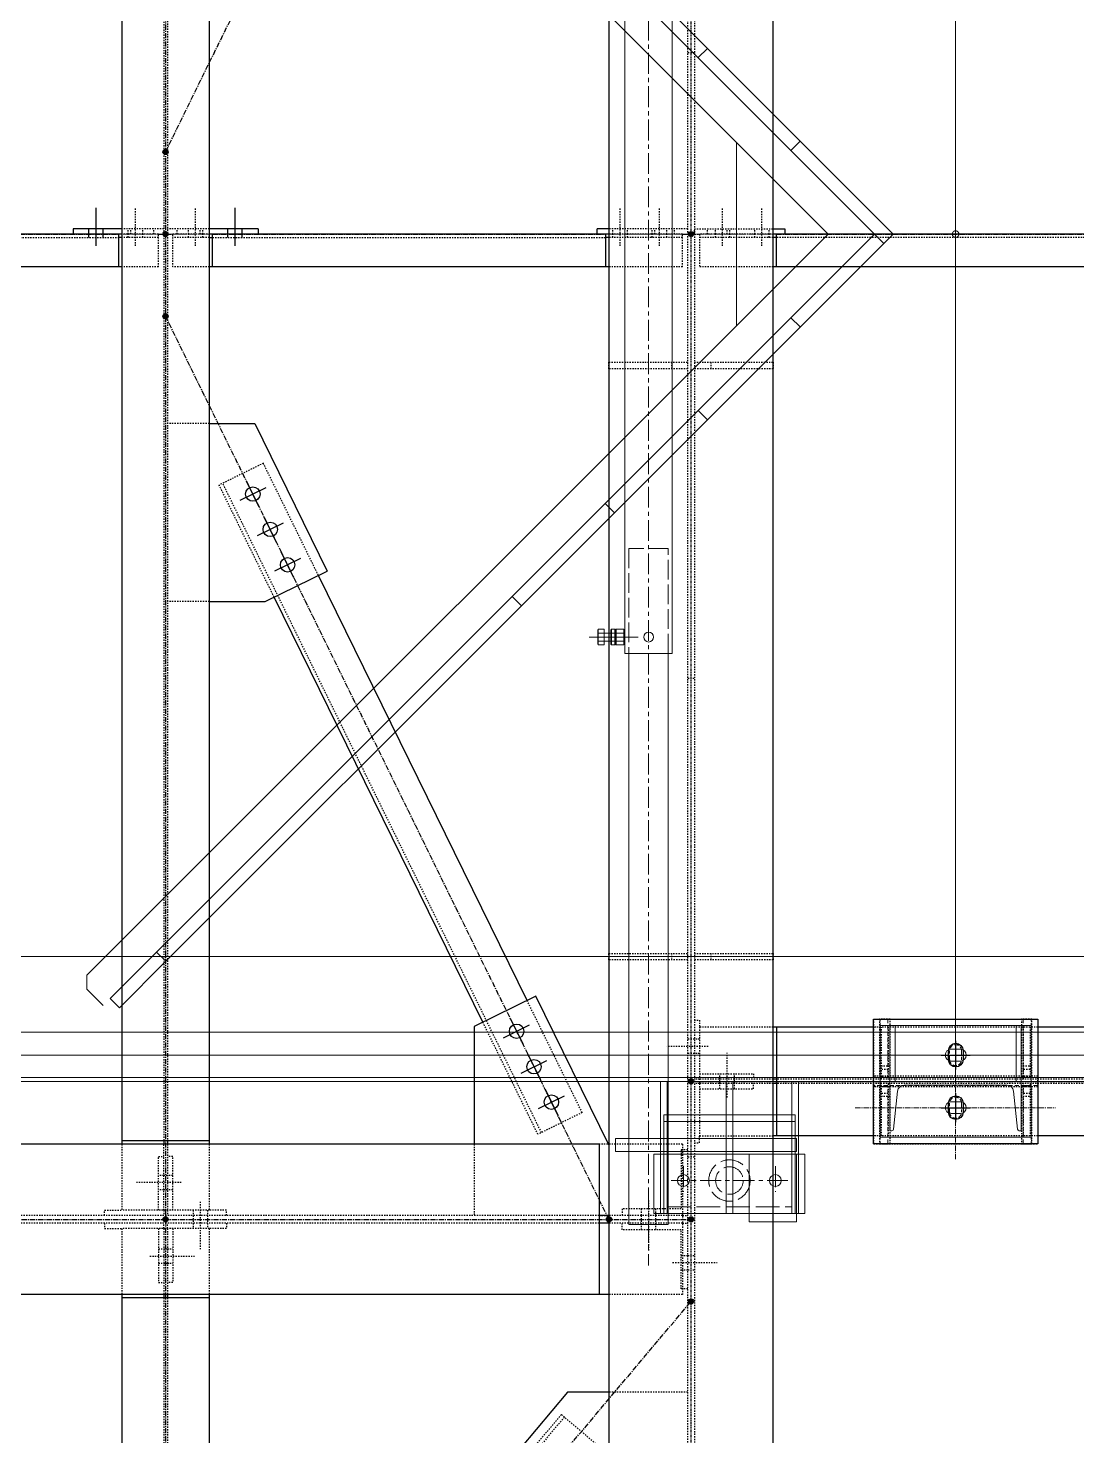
# Model space of a CAD drawing. Header units: millimetres. Extents: x -1319 to 21258, y 11161 to 27532.
# Drawn here: x 13218 to 14814, y 15352 to 17496 of the extents above; entities that cross this region are included whole.
import ezdxf

# ---------------------------------------------------------------- set-up
doc = ezdxf.new("R2010")
doc.units = ezdxf.units.MM
for name, pattern in [('ACAD_ISO02W100', [15, 12, -3]), ('CENTER', [12.7, 7.9375, -1.5875, 1.5875, -1.5875]), ('CENTER2', [1.125, 0.75, -0.125, 0.125, -0.125]), ('DXK_LINE_DOT2', [3.9198, 1.9599, -1.9599]), ('DXK_LINE_DOT5', [7.8785, 2.979, -0.9799, 0.9799, -0.9799, 0.9799, -0.9799]), ('HIDDEN', [9.525, 6.35, -3.175])]:
    doc.linetypes.add(name, pattern=pattern)
for name, color, linetype in [('1', 7, 'Continuous'), ('2', 7, 'Continuous'), ('4', 7, 'Continuous')]:
    doc.layers.add(name, color=color, linetype=linetype)
for name, color, linetype, lineweight in [('All Bought', 110, 'Continuous', 9), ('Belt', 4, 'Continuous', 9), ('CEN', 1, 'CENTER', 9), ('CENETR LINE', 1, 'CENTER2', 9), ('HIDDEN', 3, 'HIDDEN', 9), ('MAIN OBJECT', 2, 'Continuous', 18), ('OBJECT', 2, 'Continuous', 18), ('STR25', 30, 'Continuous', 5)]:
    doc.layers.add(name, color=color, linetype=linetype, lineweight=lineweight)

# ---------------------------------------------------------------- blocks, each defined once
blk = doc.blocks.new('A$Cfeb8c868')
at = {"layer": '4', "linetype": 'Continuous'}
for points in [[(7700, -6179, -1), (7700, -6171, -1)], [(7700, -6304, -1), (7700, -6296, -1)], [(7700, -6304, -1), (7700, -6296, -1)], [(8500, -6304, -1), (8500, -6296, -1)], [(8500, -6304, -1), (8500, -6296, -1)], [(7700, -6429, -1), (7700, -6421, -1)], [(8500, -7594, -1), (8500, -7586, -1)], [(7700, -7804, -1), (7700, -7796, -1)], [(7700, -7804, -1), (7700, -7796, -1)], [(8375, -7804, -1), (8375, -7796, -1)], [(8500, -7804, -1), (8500, -7796, -1)], [(8500, -7929, -1), (8500, -7921, -1)]]:
    blk.add_hatch(color=4, dxfattribs=at).paths.add_polyline_path(points)
at = {"layer": '1', "color": 4, "linetype": 'DXK_LINE_DOT2'}
for p, q in [((8495, -9688), (8495, -3285.3)), ((8505, -3285.3), (8505, -9688)), ((7697.2, -4930), (7697.2, -7680.5)), ((8375, -5505), (8375, -6495)), ((8625, -6495), (8625, -5505)), ((7702.8, -5955.7), (7702.8, -7680.5)), ((8505, -6024.1), (8495, -6024.1)), ((7654.2, -6318), (7654.2, -6260)), ((7745.8, -6318), (7745.8, -6260)), ((8392, -6318), (8392, -6260)), ((8452, -6318), (8452, -6260)), ((8548, -6318), (8548, -6260)), ((8608, -6318), (8608, -6260)), ((7689.2, -6300), (7628.4, -6300)), ((7697.2, -6292), (7633.4, -6292)), ((7643.2, -6300), (7643.2, -6292)), ((7643.2, -6305), (7643.2, -6300)), ((7647.2, -6300), (7647.2, -6292)), ((7665.2, -6300), (7665.2, -6292)), ((7665.2, -6305), (7665.2, -6300)), ((7682.1, -6300), (7682.1, -6292)), ((7689.2, -6350), (7689.2, -6300)), ((7766.6, -6292), (7702.8, -6292)), ((7710.9, -6350), (7710.9, -6300)), ((7771.6, -6300), (7710.9, -6300)), ((7717.9, -6300), (7717.9, -6292)), ((7734.8, -6300), (7734.8, -6292)), ((7734.8, -6305), (7734.8, -6300)), ((7752.8, -6300), (7752.8, -6292)), ((7756.8, -6300), (7756.8, -6292)), ((7756.8, -6305), (7756.8, -6300)), ((8487, -6300), (8370, -6300)), ((8495, -6292), (8375, -6292)), ((8381, -6300), (8381, -6292)), ((8381, -6305), (8381, -6300)), ((8403, -6300), (8403, -6292)), ((8403, -6305), (8403, -6300)), ((8441, -6300), (8441, -6292)), ((8441, -6305), (8441, -6300)), ((8445, -6300), (8445, -6292)), ((8463, -6300), (8463, -6292)), ((8463, -6305), (8463, -6300)), ((8475, -6300), (8475, -6292)), ((8487, -6350), (8487, -6300)), ((8505, -6300), (8505, -6292)), ((8505, -6292), (8625, -6292)), ((8513, -6300), (8513, -6350)), ((8630, -6300), (8513, -6300)), ((8525, -6300), (8525, -6292)), ((8537, -6300), (8537, -6292)), ((8537, -6305), (8537, -6300)), ((8555, -6300), (8555, -6292)), ((8559, -6300), (8559, -6292)), ((8559, -6305), (8559, -6300)), ((8597, -6300), (8597, -6292)), ((8597, -6305), (8597, -6300)), ((8619, -6300), (8619, -6292)), ((8619, -6305), (8619, -6300)), ((7274.6, -6305), (7628.4, -6305)), ((7689.2, -6305), (7633.4, -6305)), ((7766.6, -6305), (7710.9, -6305)), ((7771.6, -6305), (8370, -6305)), ((8487, -6305), (8375, -6305)), ((8625, -6305), (8513, -6305)), ((9428.4, -6305), (8630, -6305)), ((7689.2, -6350), (7633.4, -6350)), ((7766.6, -6350), (7710.9, -6350)), ((8487, -6350), (8375, -6350)), ((8625, -6350), (8513, -6350)), ((8375, -6505), (8375, -6495)), ((8375, -6495), (8495, -6495)), ((8495, -6505), (8375, -6505)), ((8375, -6505), (8375, -7395)), ((8470, -6495), (8470, -6505)), ((8505, -6495), (8625, -6495)), ((8625, -6505), (8505, -6505)), ((8530, -6495), (8530, -6505)), ((8625, -6495), (8625, -6505)), ((8625, -7395), (8625, -6505)), ((7766.6, -6588.4), (7702.8, -6588.4)), ((7848.9, -6648.9), (7781.6, -6682)), ((7932.7, -6819.5), (7848.9, -6648.9)), ((7865.3, -6852.5), (7781.6, -6682)), ((8272.3, -7667.9), (7787, -6679.3)), ((7766.6, -6859.2), (7702.8, -6859.2)), ((8495, -6975.9), (8505, -6975.9)), ((8375, -7405), (8375, -7395)), ((8375, -7395), (8495, -7395)), ((8495, -7405), (8375, -7405)), ((8375, -7405), (8375, -8395)), ((8470, -7395), (8470, -7405)), ((8505, -7395), (8625, -7395)), ((8625, -7405), (8505, -7405)), ((8530, -7395), (8530, -7405)), ((8625, -7395), (8625, -7405)), ((8625, -8395), (8625, -7405)), ((8334.2, -7637.4), (8250.5, -7466.9)), ((8266.9, -7670.5), (8183.1, -7499.9)), ((8505, -7496.7), (8513, -7496.7)), ((8513, -7496.7), (8513, -7507.2)), ((8777.9, -7495), (8778, -7685)), ((8777.9, -7495), (9028, -7495)), ((8787, -7495), (8787, -7582)), ((8803, -7495), (8787, -7495)), ((8803, -7582), (8803, -7495)), ((9003, -7495), (9003, -7582)), ((9019, -7495), (9003, -7495)), ((9019, -7582), (9019, -7495)), ((9028, -7495), (9028, -7685)), ((8513, -7507.2), (8513, -7672.8)), ((8625, -7507.2), (8513, -7507.2)), ((9028, -7507.2), (8777.9, -7507.2)), ((8790, -7586.7), (8790, -7507.2)), ((8800, -7507.2), (8800, -7586.7)), ((9006, -7586.7), (9006, -7507.2)), ((9016, -7507.2), (9016, -7586.7)), ((8526, -7536.7), (8463, -7536.7)), ((8505, -7525.7), (8495, -7525.7)), ((8513, -7525.7), (8505, -7525.7)), ((8505, -7547.7), (8495, -7547.7)), ((8513, -7547.7), (8505, -7547.7)), ((8555, -7614.3), (8555, -7546.3)), ((8513, -7586.7), (8505, -7586.7)), ((8513, -7578.7), (8595, -7578.7)), ((8625, -7586.7), (8513, -7586.7)), ((8544, -7586.7), (8544, -7578.7)), ((8544, -7593.3), (8544, -7586.7)), ((8566, -7586.7), (8566, -7578.7)), ((8566, -7593.3), (8566, -7586.7)), ((8595, -7578.7), (8595, -7586.7)), ((11487.3, -7586.7), (8630, -7586.7)), ((8778, -7598), (8778, -7582)), ((9028, -7582), (8778, -7582)), ((8803, -7567), (8787, -7567)), ((8787, -7582), (8803, -7582)), ((8800, -7571.7), (8790, -7571.7)), ((9019, -7567), (9003, -7567)), ((9003, -7582), (9019, -7582)), ((9016, -7571.7), (9006, -7571.7)), ((9028, -7598), (9028, -7582)), ((8513, -7593.3), (8505, -7593.3)), ((8625, -7593.3), (8513, -7593.3)), ((8513, -7601.3), (8595, -7601.3)), ((8544, -7601.3), (8544, -7593.3)), ((8566, -7601.3), (8566, -7593.3)), ((8595, -7601.3), (8595, -7593.3)), ((11487.3, -7593.3), (8630, -7593.3)), ((9028, -7598), (8778, -7598)), ((8803, -7598), (8787, -7598)), ((8787, -7598), (8787, -7685)), ((8790, -7672.8), (8790, -7593.3)), ((8800, -7593.3), (8800, -7672.8)), ((8803, -7685), (8803, -7598)), ((9019, -7598), (9003, -7598)), ((9003, -7598), (9003, -7685)), ((9006, -7672.8), (9006, -7593.3)), ((9016, -7593.3), (9016, -7672.8)), ((9019, -7685), (9019, -7598)), ((8803, -7613), (8787, -7613)), ((8800, -7608.3), (8790, -7608.3)), ((9019, -7613), (9003, -7613)), ((9016, -7608.3), (9006, -7608.3)), ((8334.2, -7637.4), (8266.9, -7670.5)), ((7633.4, -7685.5), (7633.4, -7786.1)), ((7697.2, -7786.1), (7697.2, -7685.5)), ((7702.8, -7685.5), (7702.8, -7786.1)), ((7766.6, -7685.5), (7766.6, -7786.1)), ((8169.7, -7685.5), (8169.7, -7794.1)), ((8487, -7685.5), (8360, -7685.5)), ((8375.3, -7687.1), (8375, -7686.5)), ((8375.3, -7794.1), (8375.3, -7687.1)), ((8495, -7694.1), (8485, -7694.1)), ((8485, -7694.1), (8485, -7784.1)), ((8487, -7685.5), (8487, -7914.5)), ((8505, -7683.3), (8513, -7683.3)), ((8513, -7672.8), (8625, -7672.8)), ((8513, -7683.3), (8513, -7672.8)), ((9028, -7672.8), (8778, -7672.8)), ((8778, -7685), (9028, -7685)), ((8787, -7685), (8803, -7685)), ((9003, -7685), (9019, -7685)), ((7689.2, -7786.1), (7689.2, -7704.1)), ((7689.2, -7704.1), (7697.2, -7704.1)), ((7710.9, -7704.1), (7702.8, -7704.1)), ((7710.9, -7786.1), (7710.9, -7704.1)), ((8505, -7705.4), (8495, -7705.4)), ((7697.2, -7733.1), (7689.2, -7733.1)), ((7702.8, -7733.1), (7697.2, -7733.1)), ((7710.9, -7733.1), (7702.8, -7733.1)), ((7723.9, -7744.1), (7655.9, -7744.1)), ((7697.2, -7755.1), (7689.2, -7755.1)), ((7702.8, -7755.1), (7697.2, -7755.1)), ((7710.9, -7755.1), (7702.8, -7755.1)), ((7752.8, -7773.1), (7752.8, -7846.1)), ((8435, -7771.1), (8435, -7849.1)), ((8360, -7794.1), (-190, -7794.1)), ((7607.2, -7794.1), (7607.2, -7786.1)), ((7607.2, -7786.1), (7633.4, -7786.1)), ((7766.6, -7786.1), (7633.4, -7786.1)), ((7697.2, -7786.1), (7697.2, -7794.1)), ((7702.8, -7786.1), (7702.8, -7794.1)), ((7741.8, -7786.1), (7741.8, -7794.1)), ((7741.8, -7794.1), (7741.8, -7805.9)), ((7763.8, -7786.1), (7763.8, -7794.1)), ((7763.8, -7794.1), (7763.8, -7805.9)), ((7792.8, -7786.1), (7766.6, -7786.1)), ((7792.8, -7794.1), (7792.8, -7786.1)), ((8360, -7794.1), (8375, -7794.1)), ((8487, -7794.1), (8375, -7794.1)), ((8485, -7784.1), (8395, -7784.1)), ((8395, -7784.1), (8395, -7794.1)), ((8424, -7784.1), (8424, -7794.1)), ((8424, -7794.1), (8424, -7805.9)), ((8446, -7784.1), (8446, -7794.1)), ((8446, -7794.1), (8446, -7805.9)), ((8487, -7794.1), (8495, -7794.1)), ((8360, -7805.9), (-190, -7805.9)), ((7607.2, -7805.9), (7607.2, -7813.9)), ((7607.2, -7813.9), (7633.4, -7813.9)), ((7633.4, -7813.9), (7633.4, -7914.5)), ((7766.6, -7813.9), (7633.4, -7813.9)), ((7689.2, -7813.9), (7689.2, -7895.9)), ((7697.2, -7813.9), (7697.2, -7805.9)), ((7697.2, -7813.9), (7697.2, -7914.5)), ((7702.8, -7813.9), (7702.8, -7805.9)), ((7702.8, -7813.9), (7702.8, -7914.5)), ((7710.9, -7813.9), (7710.9, -7895.9)), ((7741.8, -7805.9), (7741.8, -7813.9)), ((7763.8, -7805.9), (7763.8, -7813.9)), ((7766.6, -7813.9), (7766.6, -7914.5)), ((7792.8, -7813.9), (7766.6, -7813.9)), ((7792.8, -7805.9), (7792.8, -7813.9)), ((8487, -7805.9), (8375, -7805.9)), ((8395, -7815.9), (8395, -7805.9)), ((8485, -7815.9), (8395, -7815.9)), ((8424, -7805.9), (8424, -7815.9)), ((8446, -7805.9), (8446, -7815.9)), ((8485, -7905.9), (8485, -7815.9)), ((8487, -7805.9), (8495, -7805.9)), ((7676.1, -7855.9), (7744.2, -7855.9)), ((7689.2, -7844.9), (7697.2, -7844.9)), ((7697.2, -7844.9), (7702.8, -7844.9)), ((7702.8, -7844.9), (7710.9, -7844.9)), ((8485, -7854.9), (8495, -7854.9)), ((8495, -7854.9), (8505, -7854.9)), ((7689.2, -7866.9), (7697.2, -7866.9)), ((7697.2, -7866.9), (7702.8, -7866.9)), ((7702.8, -7866.9), (7710.9, -7866.9)), ((8472, -7865.9), (8540, -7865.9)), ((8485, -7876.9), (8495, -7876.9)), ((8495, -7876.9), (8505, -7876.9)), ((7689.2, -7895.9), (7697.2, -7895.9)), ((7710.9, -7895.9), (7702.8, -7895.9)), ((8495, -7905.9), (8485, -7905.9)), ((8487, -7914.5), (3648.1, -7914.5)), ((7697.2, -7919.5), (7697.2, -9900)), ((7702.8, -7919.5), (7702.8, -9900)), ((8495, -8063.1), (8375, -8063.1)), ((8307.2, -8101.1), (7786.2, -8719.9)), ((8302.6, -8097.3), (8180.2, -8242.6)), ((8302.6, -8097.3), (8360, -8145.6))]:
    blk.add_line(p, q, dxfattribs=at)
at = {"layer": '2', "color": 4, "linetype": 'DXK_LINE_DOT5'}
blk.add_line((8500, -10093), (8500, 2072.7), dxfattribs=at)
at = {"layer": '2', "color": 4, "linetype": 'Continuous'}
for p, q in [((8375, -3285.3), (8375, -9688)), ((8625, -9688), (8625, -3285.3)), ((7633.4, -4925), (7633.4, -7685.5)), ((7766.6, -4925), (7766.6, -7685.5)), ((7594.2, -6318), (7594.2, -6260)), ((7805.8, -6318), (7805.8, -6260)), ((7628.4, -6300), (7274.6, -6300)), ((7633.4, -6292), (7559.2, -6292)), ((7559.2, -6292), (7559.2, -6300)), ((7583.2, -6300), (7583.2, -6292)), ((7583.2, -6305), (7583.2, -6300)), ((7605.2, -6300), (7605.2, -6292)), ((7605.2, -6305), (7605.2, -6300)), ((7628.4, -6300), (7628.4, -6350)), ((7633.4, -6300), (7628.4, -6300)), ((7840.8, -6292), (7766.6, -6292)), ((7771.6, -6300), (7766.6, -6300)), ((8370, -6300), (7771.6, -6300)), ((7771.6, -6350), (7771.6, -6300)), ((7794.8, -6300), (7794.8, -6292)), ((7794.8, -6305), (7794.8, -6300)), ((7816.8, -6300), (7816.8, -6292)), ((7816.8, -6305), (7816.8, -6300)), ((7840.8, -6292), (7840.8, -6300)), ((8375, -6292), (8357, -6292)), ((8357, -6300), (8357, -6292)), ((8370, -6300), (8370, -6350)), ((8375, -6300), (8370, -6300)), ((8625, -6292), (8643, -6292)), ((8630, -6300), (8625, -6300)), ((9428.4, -6300), (8630, -6300)), ((8630, -6350), (8630, -6300)), ((8643, -6292), (8643, -6300)), ((7633.4, -6305), (7628.4, -6305)), ((7766.6, -6305), (7771.6, -6305)), ((8375, -6305), (8370, -6305)), ((8630, -6305), (8625, -6305)), ((7633.4, -6350), (7269.6, -6350)), ((8375, -6350), (7766.6, -6350)), ((9433.4, -6350), (8625, -6350)), ((7766.6, -6588.4), (7835.9, -6588.4)), ((7835.9, -6588.4), (7946.1, -6812.9)), ((7852.7, -6686.1), (7813.2, -6705.5)), ((7842.6, -6715.5), (7823.2, -6676)), ((7879.1, -6739.9), (7839.6, -6759.3)), ((7869.1, -6769.4), (7849.7, -6729.9)), ((7905.6, -6793.8), (7866.1, -6813.2)), ((7895.5, -6823.3), (7876.1, -6783.8)), ((7851.9, -6859.2), (7946.1, -6812.9)), ((8250.5, -7466.9), (7932.7, -6819.5)), ((8183.1, -7499.9), (7865.3, -6852.5)), ((7766.6, -6859.2), (7851.9, -6859.2)), ((8263.9, -7460.3), (8169.7, -7506.6)), ((8375, -7686.5), (8263.9, -7460.3)), ((8224.8, -7494), (8244.2, -7533.5)), ((8778, -7685), (8777.9, -7495)), ((8777.9, -7495), (9028, -7495)), ((9028, -7495), (9028, -7685)), ((8169.7, -7506.6), (8169.7, -7685.5)), ((8214.7, -7523.4), (8254.2, -7504)), ((8777.9, -7507.2), (8625, -7507.2)), ((8630, -7507.2), (8630, -7672.8)), ((10277.9, -7507.2), (9028, -7507.2)), ((8892, -7543), (8892.8, -7538.8)), ((8892, -7557), (8892, -7543)), ((8892.8, -7538.8), (8895.2, -7535.2)), ((8895.2, -7535.2), (8898.8, -7532.8)), ((8898.8, -7532.8), (8903, -7532)), ((8903, -7572), (8903, -7528)), ((8903, -7532), (8903, -7532)), ((8903, -7532), (8907.2, -7532.8)), ((8907.2, -7532.8), (8910.7, -7535.2)), ((8910.7, -7535.2), (8913.1, -7538.8)), ((8913.1, -7538.8), (8914, -7543)), ((8914, -7543), (8914, -7557)), ((8241.2, -7577.3), (8280.7, -7557.9)), ((8251.2, -7547.8), (8270.6, -7587.3)), ((8881, -7550), (8925, -7550)), ((8892.8, -7561.2), (8892, -7557)), ((8895.2, -7564.8), (8892.8, -7561.2)), ((8898.8, -7567.1), (8895.2, -7564.8)), ((8910.7, -7564.8), (8907.2, -7567.1)), ((8913.1, -7561.2), (8910.7, -7564.8)), ((8914, -7557), (8913.1, -7561.2)), ((8630, -7586.7), (8625, -7586.7)), ((8903, -7568), (8898.8, -7567.1)), ((8907.2, -7567.1), (8903, -7568)), ((8903, -7568), (8903, -7568)), ((8277.7, -7601.7), (8297, -7641.2)), ((8630, -7593.3), (8625, -7593.3)), ((8903, -7652), (8903, -7608)), ((8267.6, -7631.1), (8307.1, -7611.8)), ((8892, -7623), (8892.8, -7618.8)), ((8892, -7637), (8892, -7623)), ((8892.8, -7618.8), (8895.2, -7615.2)), ((8895.2, -7615.2), (8898.8, -7612.8)), ((8898.8, -7612.8), (8903, -7612)), ((8903, -7612), (8903, -7612)), ((8903, -7612), (8907.2, -7612.8)), ((8907.2, -7612.8), (8910.7, -7615.2)), ((8910.7, -7615.2), (8913.1, -7618.8)), ((8913.1, -7618.8), (8914, -7623)), ((8914, -7623), (8914, -7637)), ((8881, -7630), (8925, -7630)), ((8892.8, -7641.2), (8892, -7637)), ((8895.2, -7644.8), (8892.8, -7641.2)), ((8898.8, -7647.1), (8895.2, -7644.8)), ((8903, -7648), (8898.8, -7647.1)), ((8907.2, -7647.1), (8903, -7648)), ((8903, -7648), (8903, -7648)), ((8910.7, -7644.8), (8907.2, -7647.1)), ((8913.1, -7641.2), (8910.7, -7644.8)), ((8914, -7637), (8913.1, -7641.2)), ((8360, -7685.5), (7413, -7685.5)), ((7766.6, -7680.5), (7633.4, -7680.5)), ((7697.2, -7680.5), (7697.2, -7685.5)), ((7702.8, -7680.5), (7702.8, -7685.5)), ((8360, -7685.5), (8360, -7914.5)), ((8374.5, -7685.5), (8375, -7685.5)), ((8630, -7672.8), (8625, -7672.8)), ((8778, -7672.8), (8630, -7672.8)), ((9028, -7685), (8778, -7685)), ((10278, -7672.8), (9028, -7672.8)), ((8375, -7794.1), (8360, -7794.1)), ((8375, -7805.9), (8360, -7805.9)), ((8375, -7914.5), (-190, -7914.5)), ((7633.4, -7914.5), (7633.4, -9905)), ((7766.6, -7919.5), (7633.4, -7919.5)), ((7697.2, -7914.5), (7697.2, -7919.5)), ((7702.8, -7914.5), (7702.8, -7919.5)), ((7766.6, -7914.5), (7766.6, -9905)), ((8311.8, -8063.1), (8168.8, -8232.9)), ((8375, -8063.1), (8311.8, -8063.1))]:
    blk.add_line(p, q, dxfattribs=at)
for centre in [(7832.9, -6695.8), (7859.4, -6749.6), (7885.8, -6803.5), (8234.5, -7513.7), (8260.9, -7567.6), (8287.4, -7621.5)]:
    blk.add_circle(centre, 11, dxfattribs=at)
at = {"layer": '4', "color": 4, "linetype": 'CENTER'}
for p, q in [((7700, -4800), (7700, -7800)), ((7700, -6175), (8375, -4800)), ((7274.6, -6300), (7628.4, -6300)), ((7689.2, -6300), (7700, -6300)), ((7700, -6300), (7710.9, -6300)), ((7771.6, -6300), (8370, -6300)), ((8487, -6300), (8500, -6300)), ((8500, -6300), (8513, -6300)), ((8630, -6300), (9428.4, -6300)), ((8375, -7800), (7700, -6425)), ((8500, -7590), (11500, -7590)), ((-190, -7800), (8500, -7800)), ((7700, -7800), (7700, -10000)), ((7700, -8875), (8500, -7925))]:
    blk.add_line(p, q, dxfattribs=at)
at = {"layer": '4', "color": 4, "linetype": 'Continuous'}
for centre in [(7700, -6175), (7700, -6300), (7700, -6300), (8500, -6300), (8500, -6300), (7700, -6425), (8500, -7590), (7700, -7800), (7700, -7800), (8375, -7800), (8500, -7800), (8500, -7925)]:
    blk.add_circle(centre, 4, dxfattribs=at)
blk = doc.blocks.new('A$C8184bacf')
at = {"layer": 'All Bought', "color": 1, "linetype": 'CENTER', "ltscale": 4}
for p, q in [((8435.4, -4957.3, -2238881718.3), (8435.4, -7870.4, -2238881718.3)), ((8488.4, -7719, -254079153.6), (8488.4, -7757.9, -254079153.6)), ((8628.4, -7719, -254079153.6), (8628.4, -7757.9, -254079153.6)), ((8647.4, -7740.9, -254079153.6), (8469.5, -7740.9, -254079153.6))]:
    blk.add_line(p, q, dxfattribs=at)
at = {"layer": 'All Bought', "color": 1}
for p, q in [((8708.7, -6300, -9047187969.3), (7580.4, -5171.7, -9047187969.3)), ((8399.4, -6938.5, -9047187969.3), (8399.4, -5661.5, -9047187969.3)), ((8471.4, -5661.5, -9047187969.3), (8471.4, -6938.5, -9047187969.3)), ((8793.5, -6314.1, -9047187969.3), (8369.3, -5889.9, -9047187969.3)), ((8383.4, -5875.7, -9047187969.3), (8807.7, -6300, -9047187969.3)), ((8524.8, -6017.2, -9047187969.3), (8510.7, -6031.3, -9047187969.3)), ((8569.4, -6439.3, -9047187969.3), (8569.4, -6160.7, -9047187969.3)), ((8652.1, -6172.7, -9047187969.3), (8666.3, -6158.6, -9047187969.3)), ((8708.7, -6300, -9047187969.3), (7580.4, -7428.3, -9047187969.3)), ((8779.4, -6300, -9047187969.3), (8369.3, -6710.1, -9047187969.3)), ((8807.7, -6300, -9047187969.3), (8383.4, -6724.3, -9047187969.3)), ((8399.4, -6300, -9047187969.3), (8471.4, -6300, -9047187969.3)), ((8666.3, -6441.4, -9047187969.3), (8652.1, -6427.3, -9047187969.3)), ((8510.7, -6568.7, -9047187969.3), (8524.8, -6582.8, -9047187969.3)), ((8369.3, -6710.1, -9047187969.3), (8227.9, -6851.5, -9047187969.3)), ((8242, -6865.7, -9047187969.3), (8383.4, -6724.3, -9047187969.3)), ((8383.4, -6724.3, -9047187969.3), (8369.3, -6710.1, -9047187969.3)), ((8227.9, -6851.5, -9047187969.3), (7686.4, -7393, -9047187969.3)), ((8242, -6865.7, -9047187969.3), (8227.9, -6851.5, -9047187969.3)), ((7700.6, -7407.1, -9047187969.3), (8242, -6865.7, -9047187969.3)), ((8471.4, -6938.5, -9047187969.3), (8399.4, -6938.5, -9047187969.3)), ((8405.3, -6938.5, -9047187969.3), (8405.3, -7808, -2238881718.3)), ((8465.4, -7808, -2238881718.3), (8465.4, -6938.5, -9047187969.3)), ((7686.4, -7393, -9047187969.3), (7615.7, -7463.7, -9047187969.3)), ((7686.4, -7393, -9047187969.3), (7700.6, -7407.1, -9047187969.3)), ((7629.9, -7477.8, -9047187969.3), (7700.6, -7407.1, -9047187969.3)), ((7580.4, -7428.3, -9047187969.3), (7580.4, -7449.5, -9047187969.3)), ((7605.1, -7474.3, -9047187969.3), (7580.4, -7449.5, -9047187969.3)), ((7615.7, -7463.7, -9047187969.3), (7629.9, -7477.8, -9047187969.3)), ((8658.4, -7640.8, -254079153.6), (8458.4, -7640.8, -254079153.6)), ((8458.4, -7640.8, -254079153.6), (8458.4, -7790.9, -254079153.6)), ((8658.4, -7650.8, -254079153.6), (8458.4, -7650.8, -254079153.6)), ((8658.4, -7790.9, -254079153.6), (8658.4, -7640.8, -254079153.6)), ((8385.2, -7676.9, -254079153.6), (8385.2, -7696.9, -254079153.6)), ((8660.4, -7676.9, -254079153.6), (8385.2, -7676.9, -254079153.6)), ((8660.4, -7696.9, -254079153.6), (8660.4, -7676.9, -254079153.6)), ((8385.2, -7696.9, -254079153.6), (8660.4, -7696.9, -254079153.6)), ((8588.4, -7803.9, -254079153.6), (8588.4, -7700.9, -254079153.6)), ((8588.4, -7700.9, -254079153.6), (8660.4, -7700.9, -254079153.6)), ((8660.4, -7700.9, -254079153.6), (8660.4, -7803.9, -254079153.6)), ((8458.4, -7790.9, -254079153.6), (8658.4, -7790.9, -254079153.6)), ((8405.3, -7808, -2238881718.3), (8465.4, -7808, -2238881718.3)), ((8660.4, -7803.9, -254079153.6), (8588.4, -7803.9, -254079153.6))]:
    blk.add_line(p, q, dxfattribs=at)
at = {"layer": 'All Bought', "color": 1, "linetype": 'ACAD_ISO02W100', "ltscale": 2.5}
for p, q in [((8405.3, -6778.7, -9047187969.3), (8405.3, -6938.5, -9047187969.3)), ((8465.4, -6778.7, -9047187969.3), (8405.3, -6778.7, -9047187969.3)), ((8465.4, -6938.5, -9047187969.3), (8465.4, -6778.7, -9047187969.3)), ((8405.3, -6938.5, -9047187969.3), (8465.4, -6938.5, -9047187969.3))]:
    blk.add_line(p, q, dxfattribs=at)
at = {"layer": 'All Bought', "color": 1, "linetype": 'Continuous'}
for p, q in [((8419.5, -6913.5, -9047187969.3), (8344.9, -6913.5, -9047187969.3)), ((8358.8, -6901.5, -9047187969.3), (8357.9, -6903.1, -9047187969.3)), ((8357.9, -6903.1, -9047187969.3), (8357.9, -6924.1, -9047187969.3)), ((8358.8, -6901.5, -9047187969.3), (8358.8, -6925.5, -9047187969.3)), ((8358.8, -6901.5, -9047187969.3), (8367.9, -6901.5, -9047187969.3)), ((8358.8, -6907.5, -9047187969.3), (8397.9, -6907.5, -9047187969.3)), ((8358.8, -6919.5, -9047187969.3), (8397.9, -6919.5, -9047187969.3)), ((8367.9, -6901.5, -9047187969.3), (8367.9, -6925.5, -9047187969.3)), ((8378.8, -6901.5, -9047187969.3), (8377.9, -6903.1, -9047187969.3)), ((8377.9, -6903.1, -9047187969.3), (8377.9, -6924.1, -9047187969.3)), ((8378.8, -6901.5, -9047187969.3), (8378.8, -6925.5, -9047187969.3)), ((8378.8, -6901.5, -9047187969.3), (8384.1, -6901.5, -9047187969.3)), ((8384.1, -6901.5, -9047187969.3), (8384.1, -6925.5, -9047187969.3)), ((8384.1, -6901.5, -9047187969.3), (8385, -6903.1, -9047187969.3)), ((8385.9, -6901.5, -9047187969.3), (8385, -6903.1, -9047187969.3)), ((8385, -6903.1, -9047187969.3), (8385, -6924.1, -9047187969.3)), ((8385.9, -6901.5, -9047187969.3), (8385.9, -6925.5, -9047187969.3)), ((8385.9, -6901.5, -9047187969.3), (8397.9, -6901.5, -9047187969.3)), ((8397.9, -6901.5, -9047187969.3), (8397.9, -6925.5, -9047187969.3)), ((8358.8, -6925.5, -9047187969.3), (8357.9, -6923.9, -9047187969.3)), ((8358.8, -6925.5, -9047187969.3), (8367.9, -6925.5, -9047187969.3)), ((8378.8, -6925.5, -9047187969.3), (8377.9, -6923.9, -9047187969.3)), ((8378.8, -6925.5, -9047187969.3), (8384.1, -6925.5, -9047187969.3)), ((8384.1, -6925.5, -9047187969.3), (8385, -6923.9, -9047187969.3)), ((8385.9, -6925.5, -9047187969.3), (8385, -6923.9, -9047187969.3)), ((8385.9, -6925.5, -9047187969.3), (8397.9, -6925.5, -9047187969.3))]:
    blk.add_line(p, q, dxfattribs=at)
at = {"layer": 'All Bought', "color": 1, "linetype": 'ACAD_ISO02W100', "ltscale": 3}
for p, q in [((8463.4, -7700.9, -254079153.6), (8463.4, -7780.9, -254079153.6)), ((8653.4, -7700.9, -254079153.6), (8463.4, -7700.9, -254079153.6)), ((8653.4, -7780.9, -254079153.6), (8653.4, -7700.9, -254079153.6)), ((8463.4, -7780.9, -254079153.6), (8653.4, -7780.9, -254079153.6))]:
    blk.add_line(p, q, dxfattribs=at)
at = {"layer": 'All Bought', "color": 1, "linetype": 'Continuous'}
blk.add_circle((8435.4, -6913.5, -9047187969.3), 7.5, dxfattribs=at)
at = {"layer": 'All Bought', "color": 1, "linetype": 'ACAD_ISO02W100', "ltscale": 3}
for radius in [31.5, 21]:
    blk.add_circle((8558.4, -7740.9, -254079153.6), radius, dxfattribs=at)
at = {"layer": 'All Bought', "color": 1}
for centre in [(8488.4, -7740.9, -254079153.6), (8628.4, -7740.9, -254079153.6)]:
    blk.add_circle(centre, 9, dxfattribs=at)
at = {"layer": 'All Bought', "color": 1, "linetype": 'Continuous'}
for centre, radius, start, end in [((8363.3, -6904.5, -9047187969.3), 5.45, 146.6015, 213.3985), ((8378.3, -6913.5, -9047187969.3), 20.4, 162.9385, 197.0615), ((8363.3, -6922.5, -9047187969.3), 5.45, 146.6015, 213.3985), ((8383.3, -6904.5, -9047187969.3), 5.45, 146.6015, 213.3985), ((8398.3, -6913.5, -9047187969.3), 20.4, 162.9385, 197.0615), ((8383.3, -6922.5, -9047187969.3), 5.45, 146.6015, 213.3985), ((8379.5, -6904.5, -9047187969.3), 5.45, 326.6015, 33.3985), ((8364.5, -6913.5, -9047187969.3), 20.4, 342.9385, 17.0615), ((8379.5, -6922.5, -9047187969.3), 5.45, 326.6015, 33.3985), ((8390.4, -6904.5, -9047187969.3), 5.45, 146.6015, 213.3985), ((8405.4, -6913.5, -9047187969.3), 20.4, 162.9385, 197.0615), ((8390.4, -6922.5, -9047187969.3), 5.45, 146.6015, 213.3985)]:
    blk.add_arc(centre, radius, start, end, dxfattribs=at)
at = {"layer": 'Belt', "color": 1}
blk.add_line((15507.6, -7400, 448149754.8), (2588.1, -7400, 448149754.8), dxfattribs=at)
at = {"layer": 'CEN', "color": 1}
for p, q in [((3000.1, -6300, 448149754.8), (15497.4, -6300, 448149754.8)), ((8902.7, -7471.7, 8654673335.6), (8902.7, -7708.3, 8654673335.6)), ((8902.7, -7574.2, 8654673335.6), (8902.7, -7525.8, 8654673335.6)), ((3960.5, -7550, 448149754.8), (11884.2, -7550, 448149754.8)), ((15507.8, -7550, 448149754.8), (4136.2, -7550, 448149754.8)), ((8876.4, -7550, 8654673335.6), (8929, -7550, 8654673335.6)), ((8749.8, -7590, 8654673335.6), (9055.5, -7590, 8654673335.6)), ((8902.7, -7649, 8654673335.6), (8902.7, -7611, 8654673335.6)), ((8749.8, -7630, 8654673335.6), (9055.5, -7630, 8654673335.6)), ((8877.1, -7630, 8654673335.6), (8929.2, -7630, 8654673335.6))]:
    blk.add_line(p, q, dxfattribs=at)
at = {"layer": 'CENETR LINE', "color": 1}
for p, q in [((8902.7, -7590, 8654673335.6), (8902.7, -5010, 8654673335.6)), ((8880.6, -6300, 8654673335.6), (8924.8, -6300, 8654673335.6))]:
    blk.add_line(p, q, dxfattribs=at)
blk.add_circle((8902.7, -6300, 8654673335.6), 5, dxfattribs=at)
at = {"layer": 'HIDDEN', "color": 1}
for p, q in [((8787.7, -7584, 8654673335.6), (8787.7, -7495, 8654673335.6)), ((8787.7, -7495, 8654673335.6), (8799.7, -7495, 8654673335.6)), ((8799.7, -7495, 8654673335.6), (8799.7, -7584, 8654673335.6)), ((9017.7, -7495, 8654673335.6), (9005.7, -7495, 8654673335.6)), ((9005.7, -7495, 8654673335.6), (9005.7, -7584, 8654673335.6)), ((9017.7, -7584, 8654673335.6), (9017.7, -7495, 8654673335.6)), ((8893.7, -7557, 158341350532), (8893.7, -7543, 158341350532)), ((8911.7, -7543, 158341350532), (8911.7, -7557, 158341350532)), ((3960.5, -7583.9, 9241202660.3), (11884.2, -7583.9, 9241202660.3)), ((15507.9, -7583.9, 7498900601.5), (4136.2, -7583.9, 7498900601.5)), ((8777.7, -7596, 8654673335.6), (8777.7, -7584, 8654673335.6)), ((8777.7, -7584, 8654673335.6), (9027.7, -7584, 8654673335.6)), ((8799.7, -7584, 8654673335.6), (8787.7, -7584, 8654673335.6)), ((9005.7, -7584, 8654673335.6), (9017.7, -7584, 8654673335.6)), ((9027.7, -7584, 8654673335.6), (9027.7, -7596, 8654673335.6)), ((9027.7, -7596, 8654673335.6), (8777.7, -7596, 8654673335.6)), ((8799.7, -7596, 8654673335.6), (8787.7, -7596, 8654673335.6)), ((8787.7, -7596, 8654673335.6), (8787.7, -7685, 8654673335.6)), ((8799.7, -7685, 8654673335.6), (8799.7, -7596, 8654673335.6)), ((9005.7, -7596, 8654673335.6), (9017.7, -7596, 8654673335.6)), ((9005.7, -7685, 8654673335.6), (9005.7, -7596, 8654673335.6)), ((9017.7, -7596, 8654673335.6), (9017.7, -7685, 8654673335.6)), ((8893.7, -7637, 158341350532), (8893.7, -7623, 158341350532)), ((8911.7, -7623, 158341350532), (8911.7, -7637, 158341350532)), ((8787.7, -7685, 8654673335.6), (8799.7, -7685, 8654673335.6)), ((9017.7, -7685, 8654673335.6), (9005.7, -7685, 8654673335.6))]:
    blk.add_line(p, q, dxfattribs=at)
for centre, start, end in [((8902.7, -7543, 158341350532), 0, 180), ((8902.7, -7557, 158341350532), 180, 0), ((8902.7, -7623, 158341350532), 0, 180), ((8902.7, -7637, 158341350532), 180, 0)]:
    blk.add_arc(centre, 9, start, end, dxfattribs=at)
at = {"layer": 'MAIN OBJECT', "color": 1}
for p, q in [((3960.5, -7515, 448149754.8), (11884.2, -7515, 448149754.8)), ((15507.8, -7515, 448149754.8), (4136.2, -7515, 448149754.8)), ((3960.5, -7590, 448149754.8), (11884.2, -7590, 448149754.8)), ((15507.9, -7590, 448149754.8), (4136.2, -7590, 448149754.8)), ((8453.4, -7790.9, -2315150496.3), (8453.4, -7590, -2315150496.3)), ((8453.4, -7590, -2315150496.3), (8463.4, -7590, -2315150496.3)), ((8463.4, -7790.9, -2315150496.3), (8463.4, -7590, -2315150496.3)), ((8553.4, -7790.9, -2315150496.3), (8553.4, -7590, -2315150496.3)), ((8553.4, -7590, -2315150496.3), (8563.4, -7590, -2315150496.3)), ((8563.4, -7790.9, -2315150496.3), (8563.4, -7590, -2315150496.3)), ((8653.4, -7790.9, -2315150496.3), (8653.4, -7590, -2315150496.3)), ((8653.4, -7590, -2315150496.3), (8663.4, -7590, -2315150496.3)), ((8663.4, -7790.9, -2315150496.3), (8663.4, -7590, -2315150496.3)), ((8443.4, -7700.9, -2315150496.3), (8443.4, -7790.9, -2315150496.3)), ((8443.4, -7700.9, -2315150496.3), (8673.4, -7700.9, -2315150496.3)), ((8673.4, -7790.9, -2315150496.3), (8673.4, -7700.9, -2315150496.3)), ((8443.4, -7790.9, -2315150496.3), (8673.4, -7790.9, -2315150496.3))]:
    blk.add_line(p, q, dxfattribs=at)
at = {"layer": 'MAIN OBJECT', "color": 1, "ltscale": 0.2}
for p, q in [((8896, -7541, 158341350532), (8910, -7541, 158341350532)), ((8910, -7559, 158341350532), (8896, -7559, 158341350532)), ((8910, -7621, 158341350532), (8896, -7621, 158341350532)), ((8896, -7639, 158341350532), (8910, -7639, 158341350532))]:
    blk.add_line(p, q, dxfattribs=at)
for centre, start, end in [((8896, -7550, 158341350532), 90, 270), ((8910, -7550, 158341350532), 270, 90), ((8896, -7630, 158341350532), 90, 270), ((8910, -7630, 158341350532), 270, 90)]:
    blk.add_arc(centre, 9, start, end, dxfattribs=at)
at = {"layer": 'OBJECT', "color": 1}
for p, q in [((9017.7, -7505, 8654673335.6), (8787.7, -7505, 8654673335.6)), ((8787.7, -7505, 8654673335.6), (8787.7, -7675, 8654673335.6)), ((8802.7, -7505, 8654673335.6), (8810.7, -7505, 8654673335.6)), ((8802.7, -7590, 8654673335.6), (8802.7, -7505, 8654673335.6)), ((8810.7, -7505, 8654673335.6), (8810.7, -7590, 8654673335.6)), ((9002.7, -7505, 8654673335.6), (8994.7, -7505, 8654673335.6)), ((8994.7, -7505, 8654673335.6), (8994.7, -7590, 8654673335.6)), ((9002.7, -7590, 8654673335.6), (9002.7, -7505, 8654673335.6)), ((9017.7, -7675, 8654673335.6), (9017.7, -7505, 8654673335.6)), ((8802.7, -7665, 8654673335.6), (8802.7, -7590, 8654673335.6)), ((8802.7, -7590, 8654673335.6), (9002.7, -7590, 8654673335.6)), ((8810.7, -7590, 8654673335.6), (8802.7, -7590, 8654673335.6)), ((8814.4, -7604.7, 8654673335.6), (8808.2, -7662.9, 8654673335.6)), ((8981, -7595.7, 8654673335.6), (8824.3, -7595.7, 8654673335.6)), ((8997.1, -7662.9, 8654673335.6), (8991, -7604.7, 8654673335.6)), ((8994.7, -7590, 8654673335.6), (9002.7, -7590, 8654673335.6)), ((9002.7, -7590, 8654673335.6), (9002.7, -7665, 8654673335.6)), ((8805.9, -7665, 8654673335.6), (8802.7, -7665, 8654673335.6)), ((9002.7, -7665, 8654673335.6), (8999.5, -7665, 8654673335.6)), ((8787.7, -7675, 8654673335.6), (9017.7, -7675, 8654673335.6))]:
    blk.add_line(p, q, dxfattribs=at)
for centre, radius, start, end in [((8824.3, -7605.7, 8654673335.6), 10, 90, 174), ((8981, -7605.7, 8654673335.6), 10, 6, 90), ((8805.9, -7662.6, 8654673335.6), 2.4, 270, 354), ((8999.5, -7662.6, 8654673335.6), 2.4, 186, 270)]:
    blk.add_arc(centre, radius, start, end, dxfattribs=at)
at = {"layer": 'STR25', "color": 1, "ltscale": 0.2}
for p, q in [((8777.7, -7495, 8654673335.6), (9027.7, -7495, 8654673335.6)), ((8777.7, -7685, 8654673335.6), (8777.7, -7495, 8654673335.6)), ((9027.7, -7495, 8654673335.6), (9027.7, -7685, 8654673335.6)), ((9027.7, -7685, 8654673335.6), (8777.7, -7685, 8654673335.6))]:
    blk.add_line(p, q, dxfattribs=at)

msp = doc.modelspace()

# ---------------------------------------------------------------- block references
for name in ['A$C8184bacf', 'A$Cfeb8c868']:
    msp.add_blockref(name, (5726.8, 23482))

doc.saveas('drawing.dxf')
